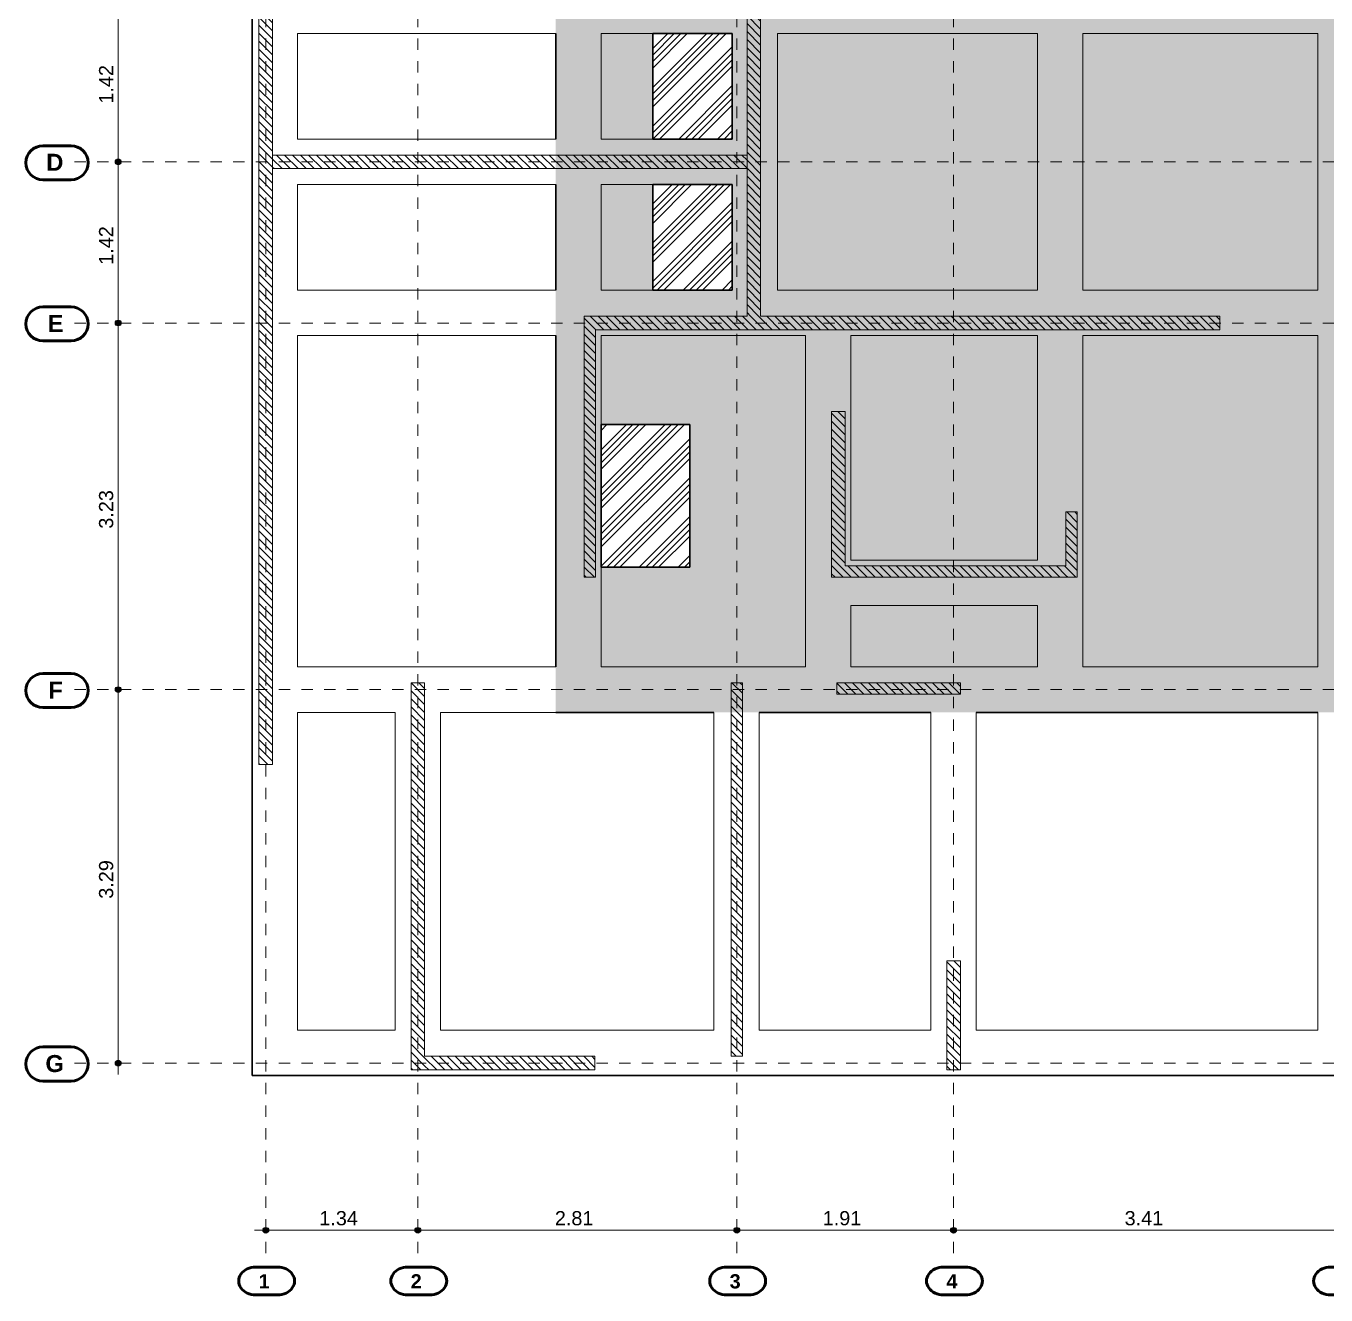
# Model space of a CAD drawing. Header units: metres. Extents: x 1.9 to 93.5, y 3.6 to 60.4.
# Drawn here: x 51.07 to 62.53, y 40.11 to 51.29 of the extents above; entities that cross this region are included whole.
import ezdxf

# ---------------------------------------------------------------- set-up
doc = ezdxf.new("R2010")
doc.units = ezdxf.units.M
doc.linetypes.add('-PYD PUNTEADO', pattern=[0.003177, 0.002118, -0.001059])
doc.linetypes.add('IMPORT-CENTER', pattern=[0.02, 0.0125, -0.0025, 0.0025, -0.0025])
for name, color, linetype, lineweight in [('ACHURADO-1', 8, 'Continuous', 9), ('CASETONES-1', 8, 'Continuous', 9), ('CONTORNO-1', 2, 'Continuous', 30), ('COTAS-2', 9, 'Continuous', 9), ('COTAS-50', 9, 'Continuous', 9), ('EJES-2', 1, 'IMPORT-CENTER', 9), ('MUROS-1', 8, 'Continuous', 9), ('MUROS-2', 8, '-PYD PUNTEADO', 9), ('TEXTEJES', 3, 'Continuous', 50)]:
    doc.layers.add(name, color=color, linetype=linetype, lineweight=lineweight)
doc.styles.add('Swis721 Ex BT_B_1', font='swisseb.ttf', dxfattribs={"height": 0.15})
doc.styles.add('Swis721 Ex BT_B_2', font='swisseb.ttf', dxfattribs={"height": 0.125})
doc.styles.add('Swis721 LtEx BT_4', font='swissel.ttf', dxfattribs={"height": 0.125})
doc.dimstyles.new('P_D-PLI-COT-EJE', dxfattribs={"dimscale": 0.3048, "dimtxt": 0.131878, "dimasz": 0.656168, "dimexe": 0.164042, "dimexo": 0.164042, "dimgap": 0.008202, "dimtad": 1, "dimrnd": 0.01, "dimzin": 0, "dimdsep": 46, "dimtxsty": 'Swis721 LtEx BT_4', "dimblk1": 'DOTSMALL', "dimblk2": 'DOTSMALL', "dimsah": 1, "dimcen": 0.09, "dimdle": 0.328084, "dimadec": 0, "dimazin": 0, "dimtfac": 1, "dimtdec": 4, "dimtix": 1, "dimtmove": 0, "dimatfit": 3, "dimfxl": 1, "dimtvp": 1, "dimtolj": 1, "dimtzin": 0, "dimarcsym": 2})
pattern_1 = [(315, (56.83287, 0), (0.03535534, 0.03535534), [])]

# ---------------------------------------------------------------- blocks, each defined once
blk = doc.blocks.new('Grid - P_D-DCA-EJE-VER-_1-75_-2560240-LOS-1_4 - REFUERZO SUP_ CIMENTACIÓN LOSA SUP_')
at = {"layer": 'TEXTEJES'}
for p, q in [((-0.00177, 0.00245), (0.00208, 0.00245)), ((-0.00177, -0.00245), (0.00208, -0.00245))]:
    blk.add_line(p, q, dxfattribs=at)
for centre, major_axis in [((-0.00177, 0), (-0.003, 0)), ((0.00208, 0), (0.003, 0))]:
    blk.add_ellipse(centre, major_axis=major_axis, ratio=0.817708, start_param=4.712389, end_param=7.853982, dxfattribs=at)
blk = doc.blocks.new('Grid - P_D-PLI-EJE-HOR-_1-75_-2561161-LOS-1_4 - REFUERZO SUP_ CIMENTACIÓN LOSA SUP_')
at = {"layer": 'TEXTEJES'}
for p, q in [((-0.00284, -0.00247), (-0.00284, 0.00247)), ((0.00316, -0.00247), (0.00316, 0.00247))]:
    blk.add_line(p, q, dxfattribs=at)
for centre, start, end in [((0.00016, 0.00247), 0, 180), ((0.00016, -0.00247), 180, 360)]:
    blk.add_arc(centre, 0.003, start, end, dxfattribs=at)
blk = doc.blocks.new('DIMBLOCK19-LOS-1_4 - REFUERZO SUP_ CIMENTACIÓN LOSA SUP_')
at = {"layer": 'COTAS-50', "lineweight": 25, "transparency": 16777216}
h = blk.add_hatch(color=256, dxfattribs=at)
edge = h.paths.add_edge_path()
edge.add_arc((51.887, 51.51), 0.025, 0, 360)
h = blk.add_hatch(color=256, dxfattribs=at)
edge = h.paths.add_edge_path()
edge.add_arc((51.887, 50.09), 0.025, 0, 360)
at = {"layer": 'COTAS-50', "transparency": 16777216}
for p, q in [((51.872, 51.51), (51.937, 51.51)), ((51.887, 51.51), (51.872, 51.51)), ((51.887, 51.51), (51.887, 50.09)), ((51.872, 50.09), (51.937, 50.09)), ((51.887, 50.09), (51.872, 50.09))]:
    blk.add_line(p, q, dxfattribs=at)
at = {"layer": 'COTAS-50', "lineweight": 25, "transparency": 16777216}
for centre in [(51.887, 51.51), (51.887, 50.09)]:
    blk.add_circle(centre, 0.025, dxfattribs=at)
at = {"layer": 'COTAS-50', "color": 0, "transparency": 16777216, "insert": (51.718, 50.603), "char_height": 0.125, "width": 0.47476, "attachment_point": 1, "rotation": 90, "line_spacing_factor": 0.989083, "style": 'Swis721 LtEx BT_4'}
blk.add_mtext('1.42', dxfattribs=at)
blk = doc.blocks.new('_DotSmall')
at = {"color": 0, "linetype": 'ByBlock', "const_width": 0.5}
blk.add_lwpolyline([(-0.0625, 0, 1), (0.0625, 0, 1)], format="xyb", close=True, dxfattribs=at)
blk = doc.blocks.new('DIMBLOCK20-LOS-1_4 - REFUERZO SUP_ CIMENTACIÓN LOSA SUP_')
at = {"layer": 'COTAS-50', "lineweight": 25, "transparency": 16777216}
h = blk.add_hatch(color=256, dxfattribs=at)
edge = h.paths.add_edge_path()
edge.add_arc((51.887, 50.09), 0.025, 0, 360)
h = blk.add_hatch(color=256, dxfattribs=at)
edge = h.paths.add_edge_path()
edge.add_arc((51.887, 48.67), 0.025, 0, 360)
at = {"layer": 'COTAS-50', "transparency": 16777216}
for p, q in [((51.872, 50.09), (51.937, 50.09)), ((51.887, 50.09), (51.872, 50.09)), ((51.887, 50.09), (51.887, 48.67)), ((51.872, 48.67), (51.937, 48.67)), ((51.887, 48.67), (51.872, 48.67))]:
    blk.add_line(p, q, dxfattribs=at)
at = {"layer": 'COTAS-50', "lineweight": 25, "transparency": 16777216}
for centre in [(51.887, 50.09), (51.887, 48.67)]:
    blk.add_circle(centre, 0.025, dxfattribs=at)
at = {"layer": 'COTAS-50', "color": 0, "transparency": 16777216, "insert": (51.718, 49.183), "char_height": 0.125, "width": 0.47476, "attachment_point": 1, "rotation": 90, "line_spacing_factor": 0.989083, "style": 'Swis721 LtEx BT_4'}
blk.add_mtext('1.42', dxfattribs=at)
blk = doc.blocks.new('DIMBLOCK21-LOS-1_4 - REFUERZO SUP_ CIMENTACIÓN LOSA SUP_')
at = {"layer": 'COTAS-50', "lineweight": 25, "transparency": 16777216}
h = blk.add_hatch(color=256, dxfattribs=at)
edge = h.paths.add_edge_path()
edge.add_arc((51.887, 48.67), 0.025, 0, 360)
h = blk.add_hatch(color=256, dxfattribs=at)
edge = h.paths.add_edge_path()
edge.add_arc((51.887, 45.44), 0.025, 0, 360)
at = {"layer": 'COTAS-50', "transparency": 16777216}
for p, q in [((51.872, 48.67), (51.937, 48.67)), ((51.887, 48.67), (51.872, 48.67)), ((51.887, 48.67), (51.887, 45.44)), ((51.872, 45.44), (51.937, 45.44)), ((51.887, 45.44), (51.872, 45.44))]:
    blk.add_line(p, q, dxfattribs=at)
at = {"layer": 'COTAS-50', "lineweight": 25, "transparency": 16777216}
for centre in [(51.887, 48.67), (51.887, 45.44)]:
    blk.add_circle(centre, 0.025, dxfattribs=at)
at = {"layer": 'COTAS-50', "color": 0, "transparency": 16777216, "insert": (51.718, 46.858), "char_height": 0.125, "width": 0.47476, "attachment_point": 1, "rotation": 90, "line_spacing_factor": 0.989083, "style": 'Swis721 LtEx BT_4'}
blk.add_mtext('3.23', dxfattribs=at)
blk = doc.blocks.new('DIMBLOCK22-LOS-1_4 - REFUERZO SUP_ CIMENTACIÓN LOSA SUP_')
at = {"layer": 'COTAS-50', "lineweight": 25, "transparency": 16777216}
h = blk.add_hatch(color=256, dxfattribs=at)
edge = h.paths.add_edge_path()
edge.add_arc((51.887, 45.44), 0.025, 0, 360)
h = blk.add_hatch(color=256, dxfattribs=at)
edge = h.paths.add_edge_path()
edge.add_arc((51.887, 42.15), 0.025, 0, 360)
at = {"layer": 'COTAS-50', "transparency": 16777216}
for p, q in [((51.872, 45.44), (51.937, 45.44)), ((51.887, 45.44), (51.872, 45.44)), ((51.887, 45.44), (51.887, 42.05)), ((51.872, 42.15), (51.937, 42.15)), ((51.887, 42.15), (51.872, 42.15))]:
    blk.add_line(p, q, dxfattribs=at)
at = {"layer": 'COTAS-50', "lineweight": 25, "transparency": 16777216}
for centre in [(51.887, 45.44), (51.887, 42.15)]:
    blk.add_circle(centre, 0.025, dxfattribs=at)
at = {"layer": 'COTAS-50', "color": 0, "transparency": 16777216, "insert": (51.718, 43.598), "char_height": 0.125, "width": 0.47476, "attachment_point": 1, "rotation": 90, "line_spacing_factor": 0.989083, "style": 'Swis721 LtEx BT_4'}
blk.add_mtext('3.29', dxfattribs=at)
blk = doc.blocks.new('DIMBLOCK23-LOS-1_4 - REFUERZO SUP_ CIMENTACIÓN LOSA SUP_')
at = {"layer": 'COTAS-50', "lineweight": 25, "transparency": 16777216}
h = blk.add_hatch(color=256, dxfattribs=at)
edge = h.paths.add_edge_path()
edge.add_arc((53.187, 40.677), 0.025, 0, 360)
h = blk.add_hatch(color=256, dxfattribs=at)
edge = h.paths.add_edge_path()
edge.add_arc((54.527, 40.677), 0.025, 0, 360)
at = {"layer": 'COTAS-50', "transparency": 16777216}
for p, q in [((53.087, 40.677), (54.527, 40.677)), ((53.187, 40.663), (53.187, 40.727)), ((53.187, 40.677), (53.187, 40.663)), ((54.527, 40.663), (54.527, 40.727)), ((54.527, 40.677), (54.527, 40.663))]:
    blk.add_line(p, q, dxfattribs=at)
at = {"layer": 'COTAS-50', "lineweight": 25, "transparency": 16777216}
for centre in [(53.187, 40.677), (54.527, 40.677)]:
    blk.add_circle(centre, 0.025, dxfattribs=at)
at = {"layer": 'COTAS-50', "color": 0, "transparency": 16777216, "insert": (53.659, 40.846), "char_height": 0.125, "width": 0.47476, "attachment_point": 1, "line_spacing_factor": 0.989083, "style": 'Swis721 LtEx BT_4'}
blk.add_mtext('1.34', dxfattribs=at)
blk = doc.blocks.new('DIMBLOCK24-LOS-1_4 - REFUERZO SUP_ CIMENTACIÓN LOSA SUP_')
at = {"layer": 'COTAS-50', "lineweight": 25, "transparency": 16777216}
h = blk.add_hatch(color=256, dxfattribs=at)
edge = h.paths.add_edge_path()
edge.add_arc((54.527, 40.677), 0.025, 0, 360)
h = blk.add_hatch(color=256, dxfattribs=at)
edge = h.paths.add_edge_path()
edge.add_arc((57.337, 40.677), 0.025, 0, 360)
at = {"layer": 'COTAS-50', "transparency": 16777216}
for p, q in [((54.527, 40.663), (54.527, 40.727)), ((54.527, 40.677), (57.337, 40.677)), ((54.527, 40.677), (54.527, 40.663)), ((57.337, 40.663), (57.337, 40.727)), ((57.337, 40.677), (57.337, 40.663))]:
    blk.add_line(p, q, dxfattribs=at)
at = {"layer": 'COTAS-50', "lineweight": 25, "transparency": 16777216}
for centre in [(54.527, 40.677), (57.337, 40.677)]:
    blk.add_circle(centre, 0.025, dxfattribs=at)
at = {"layer": 'COTAS-50', "color": 0, "transparency": 16777216, "insert": (55.734, 40.846), "char_height": 0.125, "width": 0.47476, "attachment_point": 1, "line_spacing_factor": 0.989083, "style": 'Swis721 LtEx BT_4'}
blk.add_mtext('2.81', dxfattribs=at)
blk = doc.blocks.new('DIMBLOCK25-LOS-1_4 - REFUERZO SUP_ CIMENTACIÓN LOSA SUP_')
at = {"layer": 'COTAS-50', "lineweight": 25, "transparency": 16777216}
h = blk.add_hatch(color=256, dxfattribs=at)
edge = h.paths.add_edge_path()
edge.add_arc((57.337, 40.677), 0.025, 0, 360)
h = blk.add_hatch(color=256, dxfattribs=at)
edge = h.paths.add_edge_path()
edge.add_arc((59.247, 40.677), 0.025, 0, 360)
at = {"layer": 'COTAS-50', "transparency": 16777216}
for p, q in [((57.337, 40.663), (57.337, 40.727)), ((57.337, 40.677), (59.247, 40.677)), ((57.337, 40.677), (57.337, 40.663)), ((59.247, 40.663), (59.247, 40.727)), ((59.247, 40.677), (59.247, 40.663))]:
    blk.add_line(p, q, dxfattribs=at)
at = {"layer": 'COTAS-50', "lineweight": 25, "transparency": 16777216}
for centre in [(57.337, 40.677), (59.247, 40.677)]:
    blk.add_circle(centre, 0.025, dxfattribs=at)
at = {"layer": 'COTAS-50', "color": 0, "transparency": 16777216, "insert": (58.094, 40.846), "char_height": 0.125, "width": 0.47476, "attachment_point": 1, "line_spacing_factor": 0.989083, "style": 'Swis721 LtEx BT_4'}
blk.add_mtext('1.91', dxfattribs=at)
blk = doc.blocks.new('DIMBLOCK26-LOS-1_4 - REFUERZO SUP_ CIMENTACIÓN LOSA SUP_')
at = {"layer": 'COTAS-50', "lineweight": 25, "transparency": 16777216}
h = blk.add_hatch(color=256, dxfattribs=at)
edge = h.paths.add_edge_path()
edge.add_arc((59.247, 40.677), 0.025, 0, 360)
h = blk.add_hatch(color=256, dxfattribs=at)
edge = h.paths.add_edge_path()
edge.add_arc((62.657, 40.677), 0.025, 0, 360)
at = {"layer": 'COTAS-50', "transparency": 16777216}
for p, q in [((59.247, 40.663), (59.247, 40.727)), ((59.247, 40.677), (62.657, 40.677)), ((59.247, 40.677), (59.247, 40.663)), ((62.657, 40.663), (62.657, 40.727)), ((62.657, 40.677), (62.657, 40.663))]:
    blk.add_line(p, q, dxfattribs=at)
at = {"layer": 'COTAS-50', "lineweight": 25, "transparency": 16777216}
for centre in [(59.247, 40.677), (62.657, 40.677)]:
    blk.add_circle(centre, 0.025, dxfattribs=at)
at = {"layer": 'COTAS-50', "color": 0, "transparency": 16777216, "insert": (60.754, 40.846), "char_height": 0.125, "width": 0.47476, "attachment_point": 1, "line_spacing_factor": 0.989083, "style": 'Swis721 LtEx BT_4'}
blk.add_mtext('3.41', dxfattribs=at)

msp = doc.modelspace()

# ---------------------------------------------------------------- hatches: boundary and pattern name
at = {"layer": 'ACHURADO-1'}
h = msp.add_hatch(dxfattribs=at)
h.set_pattern_fill('FP_1', color=256, style=0, pattern_type=2)
h.set_pattern_definition(pattern_1)
h.paths.add_polyline_path([(53.127, 44.78), (53.247, 44.78), (53.247, 55.4), (53.127, 55.4), (53.127, 50.263)])
h = msp.add_hatch(dxfattribs=at)
h.set_pattern_fill('FP_2', color=256, style=0, pattern_type=2)
h.set_pattern_definition([(45, (56.83287, 0), (-0.11404925, 0.11404925), []), (45, (56.94692, 0), (-0.11404925, 0.11404925), [0.20161, -0.04032, 0.00168, -0.03865])])
h.paths.add_polyline_path([(55.992, 45.24), (69.572, 45.24), (69.572, 54.94), (55.742, 54.94), (55.742, 45.24)])
h.paths.add_polyline_path([(78.247, 45.24), (88.512, 45.24), (88.512, 54.94), (74.682, 54.94), (74.682, 45.24), (77.157, 45.24)])
h.paths.add_polyline_path([(56.922, 46.52), (56.142, 46.52), (56.142, 47.775), (56.922, 47.775), (56.922, 47.614)])
h.paths.add_polyline_path([(87.332, 46.52), (87.332, 47.775), (88.112, 47.775), (88.112, 46.52)])
h.paths.add_polyline_path([(86.957, 48.96), (86.957, 49.89), (87.657, 49.89), (87.657, 48.96)])
h.paths.add_polyline_path([(57.297, 48.96), (56.597, 48.96), (56.597, 49.89), (57.297, 49.89)])
h.paths.add_polyline_path([(78.282, 49.091), (76.487, 49.091), (76.487, 51.09), (78.282, 51.09), (78.282, 50.263)])
h.paths.add_polyline_path([(65.967, 49.091), (65.967, 51.09), (67.767, 51.09), (67.767, 49.091)])
h.paths.add_polyline_path([(87.657, 50.29), (86.957, 50.29), (86.957, 51.22), (87.657, 51.22)])
h.paths.add_polyline_path([(56.597, 50.29), (56.597, 51.22), (57.297, 51.22), (57.297, 50.29)])
h.paths.add_polyline_path([(75.082, 52.405), (75.082, 53.66), (75.862, 53.66), (75.862, 52.405)])
h.paths.add_polyline_path([(88.112, 52.405), (87.332, 52.405), (87.332, 53.66), (88.112, 53.66)])
h.paths.add_polyline_path([(68.392, 52.405), (68.392, 53.66), (69.172, 53.66), (69.172, 52.405)])
h.paths.add_polyline_path([(56.142, 52.405), (56.142, 53.66), (56.922, 53.66), (56.922, 52.405), (56.788, 52.405)])
h = msp.add_hatch(dxfattribs=at)
h.set_pattern_fill('FP_3', color=256, style=0, pattern_type=2)
h.set_pattern_definition([(45, (56.83287, 0), (-0.1710774, 0.1710774), []), (45, (56.8899, 0), (-0.1710774, 0.1710774), []), (45, (56.94692, 0), (-0.1710774, 0.1710774), []), (45, (57.00394, 0), (-0.1710774, 0.1710774), [])])
h.paths.add_polyline_path([(56.922, 46.52), (56.922, 47.775), (56.142, 47.775), (56.142, 46.52)])
h.paths.add_polyline_path([(87.332, 46.52), (88.112, 46.52), (88.112, 47.775), (87.332, 47.775)])
h.paths.add_polyline_path([(86.957, 48.96), (87.657, 48.96), (87.657, 49.89), (86.957, 49.89), (86.957, 49.091)])
h.paths.add_polyline_path([(56.597, 48.96), (57.297, 48.96), (57.297, 49.89), (56.597, 49.89), (56.597, 49.091)])
h.paths.add_polyline_path([(86.957, 50.29), (87.657, 50.29), (87.657, 51.22), (86.957, 51.22), (86.957, 51.09)])
h.paths.add_polyline_path([(56.922, 50.29), (57.297, 50.29), (57.297, 51.22), (56.597, 51.22), (56.597, 50.29)])
h.paths.add_polyline_path([(69.172, 52.405), (69.172, 53.66), (68.392, 53.66), (68.392, 52.405), (68.78, 52.405)])
h.paths.add_polyline_path([(75.082, 52.405), (75.862, 52.405), (75.862, 53.66), (75.082, 53.66)])
h.paths.add_polyline_path([(87.332, 52.405), (88.112, 52.405), (88.112, 53.66), (87.332, 53.66)])
h.paths.add_polyline_path([(56.142, 52.405), (56.922, 52.405), (56.922, 53.66), (56.142, 53.66), (56.142, 53.582)])
h = msp.add_hatch(dxfattribs=at)
h.set_pattern_fill('FP_1', color=256, style=0, pattern_type=2)
h.set_pattern_definition(pattern_1)
h.paths.add_polyline_path([(57.427, 48.73), (57.547, 48.73), (57.547, 51.45), (57.427, 51.45), (57.427, 50.03)])
h = msp.add_hatch(dxfattribs=at)
h.set_pattern_fill('FP_1', color=256, style=0, pattern_type=2)
h.set_pattern_definition(pattern_1)
h.paths.add_polyline_path([(57.427, 50.03), (57.427, 50.15), (53.247, 50.15), (53.247, 50.03)])
h = msp.add_hatch(dxfattribs=at)
h.set_pattern_fill('FP_1', color=256, style=0, pattern_type=2)
h.set_pattern_definition(pattern_1)
h.paths.add_polyline_path([(61.592, 48.61), (61.592, 48.73), (55.992, 48.73), (55.992, 48.61), (61.326, 48.61)])
h = msp.add_hatch(dxfattribs=at)
h.set_pattern_fill('FP_1', color=256, style=0, pattern_type=2)
h.set_pattern_definition(pattern_1)
h.paths.add_polyline_path([(56.092, 46.43), (56.092, 48.61), (55.992, 48.61), (55.992, 46.43)])
h = msp.add_hatch(dxfattribs=at)
h.set_pattern_fill('FP_1', color=256, style=0, pattern_type=2)
h.set_pattern_definition(pattern_1)
h.paths.add_polyline_path([(58.292, 46.53), (58.292, 47.89), (58.172, 47.89), (58.172, 46.53)])
h = msp.add_hatch(dxfattribs=at)
h.set_pattern_fill('FP_1', color=256, style=0, pattern_type=2)
h.set_pattern_definition(pattern_1)
h.paths.add_polyline_path([(60.237, 46.43), (60.337, 46.43), (60.337, 47.005), (60.237, 47.005), (60.237, 46.53)])
h = msp.add_hatch(dxfattribs=at)
h.set_pattern_fill('FP_1', color=256, style=0, pattern_type=2)
h.set_pattern_definition(pattern_1)
h.paths.add_polyline_path([(60.237, 46.43), (60.237, 46.53), (58.172, 46.53), (58.172, 46.43)])
h = msp.add_hatch(dxfattribs=at)
h.set_pattern_fill('FP_1', color=256, style=0, pattern_type=2)
h.set_pattern_definition(pattern_1)
h.paths.add_polyline_path([(54.587, 42.09), (54.587, 45.5), (54.467, 45.5), (54.467, 42.09)])
h = msp.add_hatch(dxfattribs=at)
h.set_pattern_fill('FP_1', color=256, style=0, pattern_type=2)
h.set_pattern_definition(pattern_1)
h.paths.add_polyline_path([(57.387, 42.21), (57.387, 45.501), (57.287, 45.501), (57.287, 42.21)])
h = msp.add_hatch(dxfattribs=at)
h.set_pattern_fill('FP_1', color=256, style=0, pattern_type=2)
h.set_pattern_definition(pattern_1)
h.paths.add_polyline_path([(58.217, 45.4), (59.307, 45.4), (59.307, 45.5), (58.217, 45.5)])
h = msp.add_hatch(dxfattribs=at)
h.set_pattern_fill('FP_1', color=256, style=0, pattern_type=2)
h.set_pattern_definition(pattern_1)
h.paths.add_polyline_path([(59.307, 42.09), (59.307, 43.05), (59.187, 43.05), (59.187, 42.09)])
h = msp.add_hatch(dxfattribs=at)
h.set_pattern_fill('FP_1', color=256, style=0, pattern_type=2)
h.set_pattern_definition(pattern_1)
h.paths.add_polyline_path([(56.087, 42.09), (56.087, 42.21), (54.587, 42.21), (54.587, 42.09)])

# ---------------------------------------------------------------- linework, layer by layer
at = {"layer": 'CASETONES-1'}
for p, q in [((53.467, 51.22), (53.467, 50.29)), ((53.467, 50.29), (53.467, 51.22)), ((55.742, 51.22), (53.467, 51.22)), ((53.467, 51.22), (55.742, 51.22)), ((55.742, 50.29), (55.742, 51.22)), ((56.142, 51.22), (56.597, 51.22)), ((56.597, 51.22), (56.142, 51.22)), ((56.142, 51.22), (56.142, 50.29)), ((56.142, 51.22), (56.142, 50.29)), ((56.597, 51.22), (57.297, 51.22)), ((57.297, 51.22), (57.297, 50.29)), ((57.697, 48.96), (57.697, 51.22)), ((57.697, 51.22), (57.697, 48.96)), ((59.987, 51.22), (57.697, 51.22)), ((59.987, 51.22), (57.697, 51.22)), ((59.987, 51.22), (59.987, 48.96)), ((59.987, 48.96), (59.987, 51.22)), ((62.457, 51.22), (60.387, 51.22)), ((62.457, 51.22), (60.387, 51.22)), ((60.387, 48.96), (60.387, 51.22)), ((60.387, 51.22), (60.387, 48.96)), ((62.457, 51.22), (62.457, 48.96)), ((62.457, 48.96), (62.457, 51.22)), ((53.467, 50.29), (55.742, 50.29)), ((55.742, 50.29), (53.467, 50.29)), ((56.142, 50.29), (56.597, 50.29)), ((56.597, 50.29), (56.142, 50.29)), ((57.297, 50.29), (56.597, 50.29)), ((53.467, 49.89), (53.467, 48.96)), ((53.467, 48.96), (53.467, 49.89)), ((55.742, 49.89), (53.467, 49.89)), ((53.467, 49.89), (55.742, 49.89)), ((55.742, 49.89), (55.742, 48.96)), ((56.142, 49.89), (56.597, 49.89)), ((56.597, 49.89), (56.142, 49.89)), ((56.142, 48.96), (56.142, 49.89)), ((56.142, 49.89), (56.142, 48.96)), ((56.597, 49.89), (57.297, 49.89)), ((57.297, 49.89), (57.297, 48.96)), ((53.467, 48.96), (55.742, 48.96)), ((55.742, 48.96), (53.467, 48.96)), ((56.142, 48.96), (56.597, 48.96)), ((56.142, 48.96), (56.597, 48.96)), ((56.597, 48.96), (57.297, 48.96)), ((57.697, 48.96), (59.987, 48.96)), ((57.697, 48.96), (59.987, 48.96)), ((60.387, 48.96), (62.457, 48.96)), ((60.387, 48.96), (62.457, 48.96)), ((53.467, 48.56), (53.467, 45.64)), ((53.467, 45.64), (53.467, 48.56)), ((55.742, 48.56), (53.467, 48.56)), ((53.467, 48.56), (55.742, 48.56)), ((55.742, 48.56), (55.742, 45.64)), ((56.142, 46.52), (56.142, 48.56)), ((56.142, 48.56), (56.142, 47.775)), ((57.942, 48.56), (56.142, 48.56)), ((57.942, 48.56), (56.142, 48.56)), ((57.942, 48.56), (57.942, 45.64)), ((57.942, 45.64), (57.942, 48.56)), ((58.342, 46.58), (58.342, 48.56)), ((58.342, 48.56), (58.342, 46.58)), ((59.987, 48.56), (58.342, 48.56)), ((59.987, 48.56), (58.342, 48.56)), ((59.987, 48.56), (59.987, 46.58)), ((59.987, 46.58), (59.987, 48.56)), ((60.387, 45.64), (60.387, 48.56)), ((60.387, 48.56), (60.387, 45.64)), ((62.457, 48.56), (60.387, 48.56)), ((62.457, 48.56), (60.387, 48.56)), ((62.457, 48.56), (62.457, 45.64)), ((62.457, 45.64), (62.457, 48.56)), ((56.142, 45.64), (56.142, 46.52)), ((56.142, 46.52), (56.142, 45.64)), ((59.987, 46.58), (58.342, 46.58)), ((58.342, 46.58), (59.987, 46.58)), ((58.342, 45.64), (58.342, 46.18)), ((58.342, 46.18), (58.342, 45.64)), ((58.342, 46.18), (59.987, 46.18)), ((59.987, 46.18), (58.342, 46.18)), ((59.987, 46.18), (59.987, 45.64)), ((59.987, 45.64), (59.987, 46.18)), ((55.742, 45.64), (53.467, 45.64)), ((53.467, 45.64), (55.742, 45.64)), ((57.942, 45.64), (56.142, 45.64)), ((56.142, 45.64), (57.942, 45.64)), ((59.987, 45.64), (58.342, 45.64)), ((58.342, 45.64), (59.987, 45.64)), ((62.457, 45.64), (60.387, 45.64)), ((60.387, 45.64), (62.457, 45.64)), ((53.467, 45.24), (53.467, 42.44)), ((53.467, 42.44), (53.467, 45.24)), ((54.327, 45.24), (53.467, 45.24)), ((53.467, 45.24), (54.327, 45.24)), ((54.327, 42.44), (54.327, 45.24)), ((54.327, 45.24), (54.327, 42.44)), ((55.742, 45.24), (54.727, 45.24)), ((54.727, 45.24), (55.742, 45.24)), ((54.727, 45.24), (54.727, 42.44)), ((54.727, 42.44), (54.727, 45.24)), ((55.742, 45.24), (57.135, 45.24)), ((57.135, 42.44), (57.135, 45.24)), ((57.135, 45.24), (57.135, 42.44)), ((57.535, 45.24), (59.047, 45.24)), ((57.535, 45.24), (57.535, 42.44)), ((57.535, 42.44), (57.535, 45.24)), ((59.047, 42.44), (59.047, 45.24)), ((59.047, 45.24), (59.047, 42.44)), ((59.447, 45.24), (62.457, 45.24)), ((59.447, 45.24), (59.447, 42.44)), ((59.447, 42.44), (59.447, 45.24)), ((62.457, 42.44), (62.457, 45.24)), ((62.457, 45.24), (62.457, 42.44)), ((53.467, 42.44), (54.327, 42.44)), ((54.327, 42.44), (53.467, 42.44)), ((54.727, 42.44), (57.135, 42.44)), ((57.135, 42.44), (54.727, 42.44)), ((57.535, 42.44), (59.047, 42.44)), ((59.047, 42.44), (57.535, 42.44)), ((59.447, 42.44), (62.457, 42.44)), ((62.457, 42.44), (59.447, 42.44))]:
    msp.add_line(p, q, dxfattribs=at)
at = {"layer": 'CONTORNO-1'}
for p, q in [((53.067, 42.04), (53.067, 58.14)), ((55.742, 51.22), (55.742, 50.29)), ((56.597, 51.22), (57.297, 51.22)), ((56.597, 50.29), (56.597, 51.22)), ((57.297, 51.22), (57.297, 50.29)), ((57.297, 50.29), (56.597, 50.29)), ((55.742, 49.89), (55.742, 48.96)), ((56.597, 49.89), (57.297, 49.89)), ((56.597, 48.96), (56.597, 49.89)), ((57.297, 49.89), (57.297, 48.96)), ((57.297, 48.96), (56.597, 48.96)), ((55.742, 48.56), (55.742, 45.64)), ((56.142, 46.52), (56.142, 47.775)), ((56.142, 47.775), (56.922, 47.775)), ((56.922, 47.775), (56.922, 46.52)), ((56.922, 46.52), (56.142, 46.52)), ((55.742, 45.24), (57.135, 45.24)), ((57.535, 45.24), (59.047, 45.24)), ((59.447, 45.24), (62.457, 45.24)), ((53.067, 42.04), (81.641, 42.04))]:
    msp.add_line(p, q, dxfattribs=at)
at = {"layer": 'EJES-2'}
for p, q in [((53.187, 40.476), (53.187, 60.05)), ((54.527, 40.476), (54.527, 60.05)), ((57.337, 40.476), (57.337, 60.05)), ((59.247, 40.476), (59.247, 60.05)), ((51.501, 50.09), (93.059, 50.09)), ((51.501, 48.67), (93.059, 48.67)), ((51.501, 45.44), (93.059, 45.44)), ((51.501, 42.15), (93.059, 42.15))]:
    msp.add_line(p, q, dxfattribs=at)
at = {"layer": 'MUROS-1'}
for p, q in [((53.127, 55.4), (53.127, 44.78)), ((53.247, 44.78), (53.247, 55.4)), ((57.427, 51.45), (57.427, 48.73)), ((57.547, 48.73), (57.547, 51.45)), ((57.427, 50.15), (53.247, 50.15)), ((53.247, 50.03), (57.427, 50.03)), ((55.992, 48.73), (55.992, 46.43)), ((57.427, 48.73), (55.992, 48.73)), ((61.592, 48.73), (57.547, 48.73)), ((61.592, 48.61), (61.592, 48.73)), ((56.092, 46.43), (56.092, 48.61)), ((56.092, 48.61), (61.592, 48.61)), ((58.172, 47.89), (58.172, 46.43)), ((58.292, 47.89), (58.172, 47.89)), ((58.292, 46.53), (58.292, 47.89)), ((60.337, 47.005), (60.237, 47.005)), ((60.237, 47.005), (60.237, 46.53)), ((60.337, 46.43), (60.337, 47.005)), ((60.237, 46.53), (58.292, 46.53)), ((55.992, 46.43), (56.092, 46.43)), ((58.172, 46.43), (60.337, 46.43)), ((54.587, 45.5), (54.467, 45.5)), ((54.467, 45.5), (54.467, 42.09)), ((54.587, 42.21), (54.587, 45.5)), ((57.387, 45.501), (57.287, 45.501)), ((57.287, 45.501), (57.287, 42.21)), ((57.387, 42.21), (57.387, 45.501)), ((59.307, 45.5), (58.217, 45.5)), ((58.217, 45.5), (58.217, 45.4)), ((59.307, 45.4), (59.307, 45.5)), ((58.217, 45.4), (59.307, 45.4)), ((53.127, 44.78), (53.247, 44.78)), ((59.307, 43.05), (59.187, 43.05)), ((59.187, 43.05), (59.187, 42.09)), ((59.307, 42.09), (59.307, 43.05)), ((56.087, 42.21), (54.587, 42.21)), ((56.087, 42.09), (56.087, 42.21)), ((57.287, 42.21), (57.387, 42.21)), ((54.467, 42.09), (56.087, 42.09)), ((59.187, 42.09), (59.307, 42.09))]:
    msp.add_line(p, q, dxfattribs=at)
at = {"layer": 'MUROS-2'}
for p, q in [((53.127, 55.4), (53.127, 44.78)), ((53.247, 50.15), (53.247, 55.4)), ((57.427, 51.45), (57.427, 50.15)), ((57.547, 48.73), (57.547, 51.45)), ((57.427, 50.15), (53.247, 50.15)), ((53.247, 44.78), (53.247, 50.03)), ((53.247, 50.03), (57.427, 50.03)), ((57.427, 50.03), (57.427, 48.73)), ((55.992, 48.73), (55.992, 46.43)), ((57.427, 48.73), (55.992, 48.73)), ((61.592, 48.73), (57.547, 48.73)), ((61.592, 48.73), (61.592, 48.61)), ((56.092, 46.43), (56.092, 48.61)), ((56.092, 48.61), (61.592, 48.61)), ((58.172, 47.89), (58.172, 46.43)), ((58.172, 47.89), (58.292, 47.89)), ((58.292, 46.53), (58.292, 47.89)), ((60.237, 47.005), (60.337, 47.005)), ((60.237, 47.005), (60.237, 46.53)), ((60.337, 46.43), (60.337, 47.005)), ((60.237, 46.53), (58.292, 46.53)), ((56.092, 46.43), (55.992, 46.43)), ((58.172, 46.43), (60.337, 46.43)), ((54.467, 45.5), (54.587, 45.5)), ((54.467, 45.5), (54.467, 42.09)), ((54.587, 42.21), (54.587, 45.5)), ((57.287, 45.501), (57.387, 45.501)), ((57.287, 45.501), (57.287, 42.21)), ((57.387, 42.21), (57.387, 45.501)), ((58.217, 45.4), (58.217, 45.5)), ((59.307, 45.5), (58.217, 45.5)), ((59.307, 45.5), (59.307, 45.4)), ((58.217, 45.4), (59.307, 45.4)), ((53.247, 44.78), (53.127, 44.78)), ((59.187, 43.05), (59.307, 43.05)), ((59.187, 43.05), (59.187, 42.09)), ((59.307, 42.09), (59.307, 43.05)), ((56.087, 42.21), (54.587, 42.21)), ((56.087, 42.21), (56.087, 42.09)), ((57.387, 42.21), (57.287, 42.21)), ((54.467, 42.09), (56.087, 42.09)), ((59.307, 42.09), (59.187, 42.09))]:
    msp.add_line(p, q, dxfattribs=at)

# ---------------------------------------------------------------- block references
at = {"layer": 'TEXTEJES', "xscale": 49.99999999999998, "yscale": 49.99999999999998, "zscale": 49.99999999999998, "rotation": 269.9999999999995}
for p in [(51.348, 50.09), (51.348, 48.67), (51.348, 45.44), (51.348, 42.15)]:
    msp.add_blockref('Grid - P_D-PLI-EJE-HOR-_1-75_-2561161-LOS-1_4 - REFUERZO SUP_ CIMENTACIÓN LOSA SUP_', p, dxfattribs=at)
at = {"layer": 'TEXTEJES', "xscale": 49.99999999999998, "yscale": 49.99999999999998, "zscale": 49.99999999999998}
for p in [(53.187, 40.23), (54.527, 40.23), (57.337, 40.23), (59.247, 40.23), (62.657, 40.23)]:
    msp.add_blockref('Grid - P_D-DCA-EJE-VER-_1-75_-2560240-LOS-1_4 - REFUERZO SUP_ CIMENTACIÓN LOSA SUP_', p, dxfattribs=at)

# ---------------------------------------------------------------- texts
at = {"layer": 'TEXTEJES', "attachment_point": 1}
for s, insert, char_height, width, style in [('\\fSwis721 Ex BT|b1|i0|c0|p34|;D', (51.253, 50.161), 0.15, 0.22848, 'Swis721 Ex BT_B_1'), ('\\fSwis721 Ex BT|b1|i0|c0|p34|;E', (51.266, 48.741), 0.15, 0.19641, 'Swis721 Ex BT_B_1'), ('\\fSwis721 Ex BT|b1|i0|c0|p34|;F', (51.271, 45.511), 0.15, 0.18439, 'Swis721 Ex BT_B_1'), ('\\fSwis721 Ex BT|b1|i0|c0|p34|;G', (51.246, 42.221), 0.15, 0.24451, 'Swis721 Ex BT_B_1'), ('\\fSwis721 Ex BT|b1|i0|c0|p34|;1', (53.124, 40.29), 0.125, 0.15633, 'Swis721 Ex BT_B_2'), ('\\fSwis721 Ex BT|b1|i0|c0|p34|;2', (54.464, 40.29), 0.125, 0.15633, 'Swis721 Ex BT_B_2'), ('\\fSwis721 Ex BT|b1|i0|c0|p34|;3', (57.274, 40.29), 0.125, 0.15633, 'Swis721 Ex BT_B_2'), ('\\fSwis721 Ex BT|b1|i0|c0|p34|;4', (59.184, 40.29), 0.125, 0.15633, 'Swis721 Ex BT_B_2')]:
    msp.add_mtext(s, dxfattribs=dict(at, insert=insert, char_height=char_height, width=width, style=style))

# ---------------------------------------------------------------- dimensions: what is measured, and where the dimension line sits
at = {"layer": 'COTAS-2'}
for base, p1, p2, override, picture, middle in [((51.887, 50.09), (51.922, 51.51), (51.922, 50.09), {"dimpost": '<>', "dimfxl": 1.42}, 'DIMBLOCK19-LOS-1_4 - REFUERZO SUP_ CIMENTACIÓN LOSA SUP_', (51.822, 50.8)), ((51.887, 48.67), (51.922, 50.09), (51.922, 48.67), {"dimpost": '<>', "dimfxl": 1.42}, 'DIMBLOCK20-LOS-1_4 - REFUERZO SUP_ CIMENTACIÓN LOSA SUP_', (51.822, 49.38)), ((51.887, 45.44), (51.922, 48.67), (51.922, 45.44), {"dimpost": '<>', "dimfxl": 3.23}, 'DIMBLOCK21-LOS-1_4 - REFUERZO SUP_ CIMENTACIÓN LOSA SUP_', (51.82, 47.055)), ((51.887, 42.15), (51.922, 45.44), (51.922, 42.15), {"dimpost": '<>', "dimfxl": 3.29}, 'DIMBLOCK22-LOS-1_4 - REFUERZO SUP_ CIMENTACIÓN LOSA SUP_', (51.82, 43.795))]:
    dim = msp.add_linear_dim(base=base, p1=p1, p2=p2, angle=90, dimstyle='P_D-PLI-COT-EJE', override=override, dxfattribs=at)
    dim.commit()
    dim.dimension.update_dxf_attribs({"geometry": picture, "text_midpoint": middle})
for base, p1, p2, override, picture, middle in [((54.527, 40.677), (53.187, 40.713), (54.527, 40.713), {"dimpost": '<>', "dimfxl": 1.34}, 'DIMBLOCK23-LOS-1_4 - REFUERZO SUP_ CIMENTACIÓN LOSA SUP_', (53.857, 40.744)), ((57.337, 40.677), (54.527, 40.713), (57.337, 40.713), {"dimpost": '<>', "dimfxl": 2.81}, 'DIMBLOCK24-LOS-1_4 - REFUERZO SUP_ CIMENTACIÓN LOSA SUP_', (55.932, 40.744)), ((59.247, 40.677), (57.337, 40.713), (59.247, 40.713), {"dimpost": '<>', "dimfxl": 1.91}, 'DIMBLOCK25-LOS-1_4 - REFUERZO SUP_ CIMENTACIÓN LOSA SUP_', (58.292, 40.744)), ((62.657, 40.677), (59.247, 40.713), (62.657, 40.713), {"dimpost": '<>', "dimfxl": 3.41}, 'DIMBLOCK26-LOS-1_4 - REFUERZO SUP_ CIMENTACIÓN LOSA SUP_', (60.952, 40.744))]:
    dim = msp.add_linear_dim(base=base, p1=p1, p2=p2, dimstyle='P_D-PLI-COT-EJE', override=override, dxfattribs=at)
    dim.commit()
    dim.dimension.update_dxf_attribs({"geometry": picture, "text_midpoint": middle})

doc.saveas('drawing.dxf')
